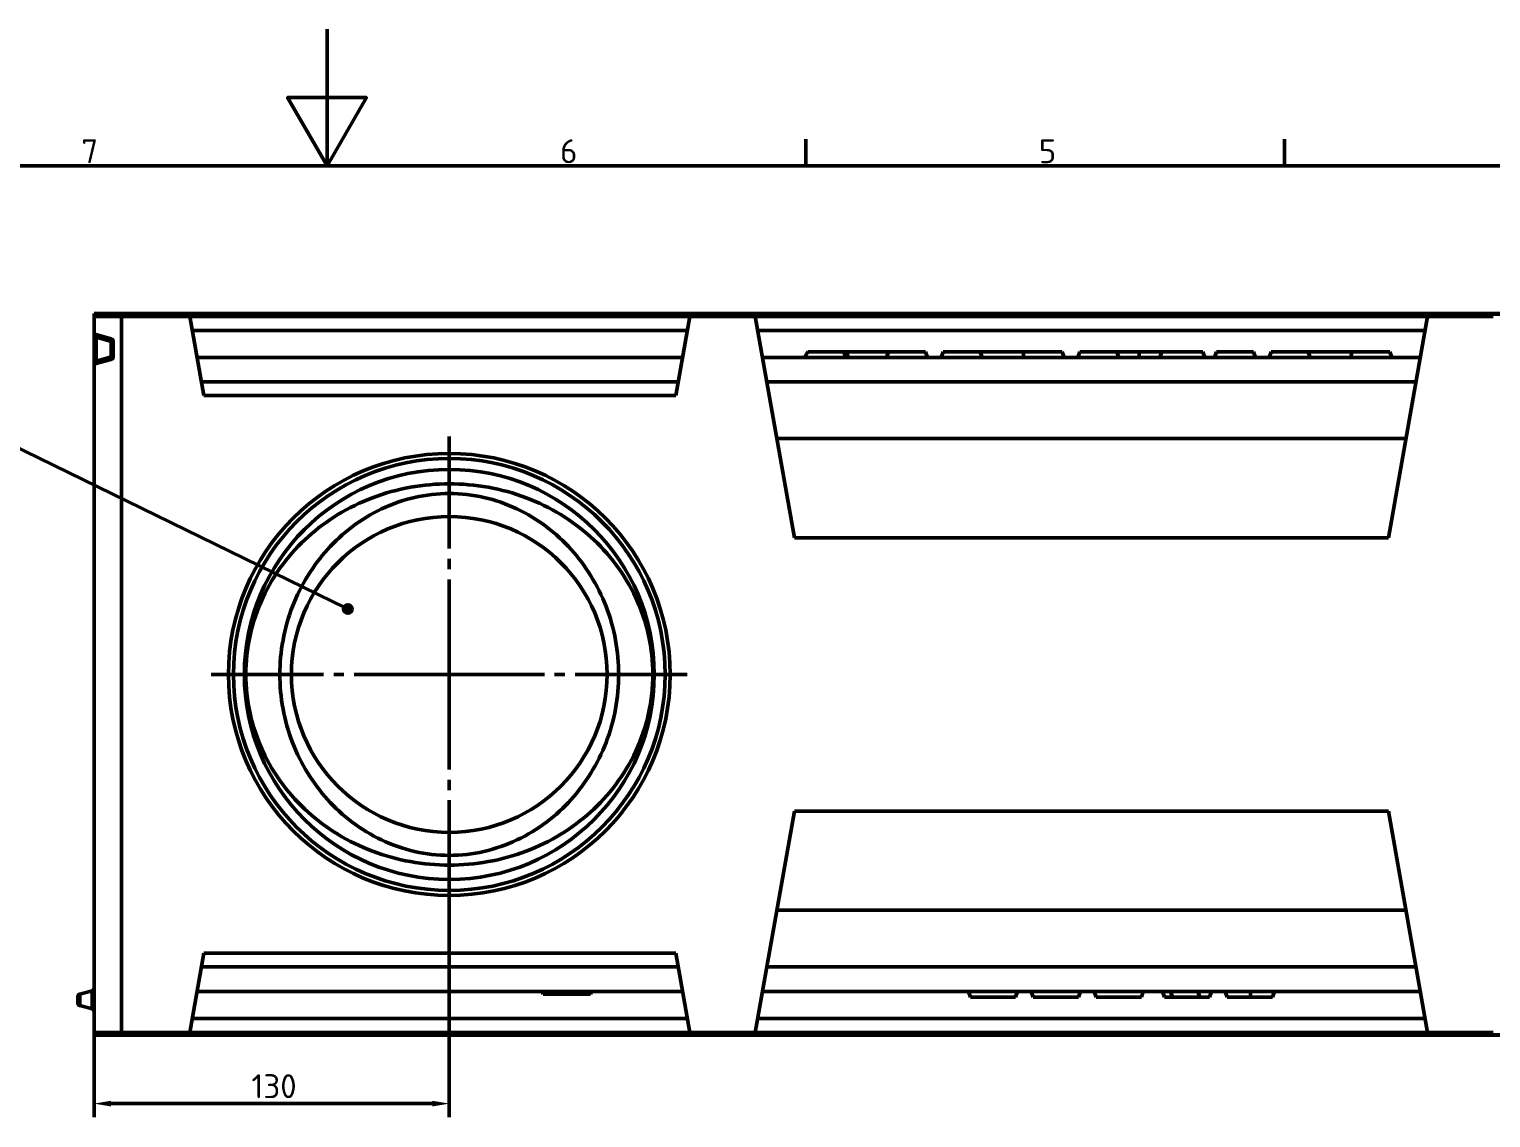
# Model space of a CAD drawing. Header units: millimetres. Extents: x 0 to 2774, y -40 to 1485.
# Drawn here: x 942 to 1477, y 1087 to 1485 of the extents above; entities that cross this region are included whole.
import ezdxf

# ---------------------------------------------------------------- set-up
doc = ezdxf.new("R2010")
doc.units = ezdxf.units.MM
doc.header["$LTSCALE"] = 2.5
doc.layers.get('0').update_dxf_attribs({"lineweight": 50})
doc.layers.get('Defpoints').update_dxf_attribs({"lineweight": 50})
for name, color, linetype, lineweight in [('Bemaßung (ISO)', 7, 'Continuous', 50), ('Mittelpunktmarkierung (ISO)', 7, 'Continuous', 50), ('Rahmen (ISO)', 7, 'Continuous', 50), ('Sichtbar (ISO)', 7, 'Continuous', 50), ('Sichtbar schmal (ISO)', 7, 'Continuous', 50), ('Symbol (ISO)', 7, 'Continuous', 50)]:
    doc.layers.add(name, color=color, linetype=linetype, lineweight=lineweight)
doc.styles.add('Notiztext (DIN)', font='isocpeur.ttf')
doc.styles.add('TXT 3_5', font='isocpeur.ttf')
doc.dimstyles.new('Anrin Standard (DIN)', dxfattribs={"dimscale": 2.5, "dimtxt": 3.5, "dimasz": 2.5, "dimexe": 2, "dimexo": 0, "dimgap": 0.8, "dimtad": 1, "dimrnd": 1e-08, "dimtxsty": 'TXT 3_5', "dimcen": 0.09, "dimdle": 10, "dimclrd": 256, "dimclre": 256, "dimclrt": 256, "dimadec": 0, "dimazin": 2, "dimtfac": 0.714286, "dimtmove": 0, "dimatfit": 3, "dimfxl": 1, "dimtolj": 1, "dimlwd": -1, "dimlwe": -1, "dimarcsym": 0})

# ---------------------------------------------------------------- blocks, each defined once
blk = doc.blocks.new('Ränder Standardrahmen')
at = {"layer": 'Rahmen (ISO)'}
for p, q in [((490.58, 574), (490.58, 577.9)), ((560.67, 574), (560.67, 577.9))]:
    blk.add_line(p, q, dxfattribs=at)
at = {"layer": 'Rahmen (ISO)', "flags": 128}
for points in [[(420.5, 594), (420.5, 574), (414.73, 584), (426.27, 584), (420.5, 574)], [(20, 20), (20, 574), (821, 574), (821, 20), (20, 20)]]:
    blk.add_lwpolyline(points, dxfattribs=at)
at = {"layer": 'Rahmen (ISO)', "char_height": 3.5, "attachment_point": 7, "style": 'Notiztext (DIN)'}
for s, insert in [('7', (384.53, 574.4)), ('6', (454.62, 574.4)), ('5', (524.7, 574.4))]:
    blk.add_mtext(s, dxfattribs=dict(at, insert=insert))
blk = doc.blocks.new('*D30')
at = {"layer": 'Bemaßung (ISO)', "transparency": 16777216}
for p, q in [((1095.99, 1161.88), (1095.99, 1086.97)), ((965.99, 1117.97), (965.99, 1086.97)), ((1089.74, 1091.97), (972.24, 1091.97))]:
    blk.add_line(p, q, dxfattribs=at)
for points in [[(972.24, 1093.01), (972.24, 1090.93), (965.99, 1091.97)], [(1089.74, 1093.01), (1089.74, 1090.93), (1095.99, 1091.97)]]:
    blk.add_solid(points, dxfattribs=at)
at = {"layer": 'Defpoints', "color": 0, "transparency": 16777216}
for p in [(1095.99, 1161.88), (965.99, 1117.97), (965.99, 1091.97)]:
    blk.add_point(p, dxfattribs=at)
at = {"layer": 'Bemaßung (ISO)', "transparency": 16777216, "insert": (1023.58, 1102.72), "char_height": 8.75, "attachment_point": 1, "style": 'TXT 3_5'}
blk.add_mtext('\\A1;130', dxfattribs=at)
blk = doc.blocks.new('Führungslinientext1')
at = {"layer": 'Symbol (ISO)'}
h = blk.add_hatch(color=256, dxfattribs=at)
edge = h.paths.add_edge_path(flags=0)
edge.add_arc((423.55, 509.16), 0.625, 0, 360)
for p, q in [((321.88, 533.31), (371.56, 533.31)), ((374.06, 533.31), (371.56, 533.31)), ((421.3, 510.26), (374.06, 533.31)), ((421.3, 510.26), (422.99, 509.44))]:
    blk.add_line(p, q, dxfattribs=at)
blk.add_circle((423.55, 509.16), 0.625, dxfattribs=at)
at = {"layer": 'Symbol (ISO)', "insert": (322.18, 533.55), "char_height": 3.5, "attachment_point": 7, "style": 'Notiztext (DIN)'}
blk.add_mtext('Vorformung DA/OD 160', dxfattribs=at)

msp = doc.modelspace()

# ---------------------------------------------------------------- linework, layer by layer
at = {"layer": 'Mittelpunktmarkierung (ISO)', "linetype": 'Continuous'}
for p, q in [((1095.988, 1295.012), (1095.988, 1336.055)), ((1095.988, 1287.512), (1095.988, 1291.262)), ((1095.988, 1248.968), (1095.988, 1283.762)), ((1049.944, 1248.968), (1008.901, 1248.968)), ((1057.444, 1248.968), (1053.694, 1248.968)), ((1095.988, 1248.968), (1061.194, 1248.968)), ((1095.988, 1248.968), (1130.782, 1248.968)), ((1095.988, 1248.968), (1095.988, 1214.174)), ((1134.532, 1248.968), (1138.282, 1248.968)), ((1142.032, 1248.968), (1183.075, 1248.968)), ((1095.988, 1210.424), (1095.988, 1206.674)), ((1095.988, 1202.924), (1095.988, 1161.881))]:
    msp.add_line(p, q, dxfattribs=at)
at = {"layer": 'Sichtbar (ISO)'}
for p, q in [((965.988, 1380.822), (965.988, 1380.968)), ((1465.988, 1380.968), (965.988, 1380.968)), ((965.988, 1380.822), (965.988, 1379.968)), ((1465.988, 1380.968), (1465.988, 1380.822)), ((1465.988, 1380.822), (1465.988, 1380.968)), ((1965.988, 1380.968), (1465.988, 1380.968)), ((1465.988, 1379.968), (1465.988, 1380.822)), ((1465.988, 1380.822), (1465.988, 1379.968)), ((965.988, 1379.968), (965.988, 1374.235)), ((975.988, 1379.968), (965.988, 1379.968)), ((975.988, 1117.968), (975.988, 1379.968)), ((975.988, 1379.968), (1000.988, 1379.968)), ((1183.988, 1379.968), (1000.988, 1379.968)), ((1000.988, 1379.968), (1006.102, 1350.968)), ((1178.875, 1350.968), (1183.988, 1379.968)), ((1183.988, 1379.968), (1207.988, 1379.968)), ((1453.988, 1379.968), (1207.988, 1379.968)), ((1207.988, 1379.968), (1222.271, 1298.968)), ((1439.706, 1298.968), (1453.988, 1379.968)), ((1453.988, 1379.968), (1477.988, 1379.968)), ((965.988, 1374.235), (965.988, 1372.304)), ((965.988, 1372.304), (965.988, 1363.633)), ((966.729, 1373.27), (972.247, 1371.791)), ((972.988, 1370.825), (972.988, 1365.111)), ((972.247, 1364.145), (966.729, 1362.667)), ((1181.343, 1364.968), (1003.633, 1364.968)), ((1451.343, 1364.968), (1210.633, 1364.968)), ((1225.988, 1364.968), (1227.166, 1366.968)), ((1240.42, 1366.968), (1227.166, 1366.968)), ((1241.42, 1366.968), (1240.42, 1366.968)), ((1240.988, 1364.968), (1240.42, 1366.968)), ((1256.716, 1366.968), (1241.42, 1366.968)), ((1241.988, 1364.968), (1241.42, 1366.968)), ((1255.988, 1364.968), (1256.716, 1366.968)), ((1270.26, 1366.968), (1256.716, 1366.968)), ((1270.988, 1364.968), (1270.26, 1366.968)), ((1275.988, 1364.968), (1276.716, 1366.968)), ((1290.26, 1366.968), (1276.716, 1366.968)), ((1306.29, 1366.968), (1290.26, 1366.968)), ((1290.988, 1364.968), (1290.26, 1366.968)), ((1305.988, 1364.968), (1306.29, 1366.968)), ((1320.26, 1366.968), (1306.29, 1366.968)), ((1320.988, 1364.968), (1320.26, 1366.968)), ((1325.988, 1364.968), (1326.716, 1366.968)), ((1340.26, 1366.968), (1326.716, 1366.968)), ((1348.488, 1366.968), (1340.26, 1366.968)), ((1340.988, 1364.968), (1340.26, 1366.968)), ((1356.716, 1366.968), (1348.488, 1366.968)), ((1355.988, 1364.968), (1356.716, 1366.968)), ((1371.76, 1366.968), (1356.716, 1366.968)), ((1372.488, 1364.968), (1371.76, 1366.968)), ((1375.988, 1364.968), (1376.716, 1366.968)), ((1390.26, 1366.968), (1376.716, 1366.968)), ((1390.988, 1364.968), (1390.26, 1366.968)), ((1395.988, 1364.968), (1396.716, 1366.968)), ((1410.26, 1366.968), (1396.716, 1366.968)), ((1426.29, 1366.968), (1410.26, 1366.968)), ((1410.988, 1364.968), (1410.26, 1366.968)), ((1425.988, 1364.968), (1426.29, 1366.968)), ((1440.26, 1366.968), (1426.29, 1366.968)), ((1440.988, 1364.968), (1440.26, 1366.968)), ((965.988, 1363.633), (965.988, 1361.701)), ((965.988, 1361.701), (965.988, 1117.968)), ((1179.756, 1355.968), (1005.22, 1355.968)), ((1449.756, 1355.968), (1212.22, 1355.968)), ((1006.102, 1350.968), (1178.875, 1350.968)), ((1446.101, 1335.241), (1215.875, 1335.241)), ((1439.706, 1298.968), (1222.271, 1298.968)), ((1222.271, 1198.968), (1207.988, 1117.968)), ((1439.706, 1198.968), (1222.271, 1198.968)), ((1453.988, 1117.968), (1439.706, 1198.968)), ((1446.101, 1162.695), (1215.875, 1162.695)), ((1006.102, 1146.968), (1000.988, 1117.968)), ((1006.102, 1146.968), (1178.875, 1146.968)), ((1183.988, 1117.968), (1178.875, 1146.968)), ((1179.756, 1141.968), (1005.22, 1141.968)), ((1449.756, 1141.968), (1212.22, 1141.968)), ((959.988, 1128.843), (959.988, 1131.093)), ((965.247, 1133.27), (960.729, 1132.059)), ((1181.343, 1132.968), (1003.633, 1132.968)), ((1129.988, 1132.968), (1130.352, 1131.968)), ((1147.624, 1131.968), (1130.352, 1131.968)), ((1147.988, 1132.968), (1147.624, 1131.968)), ((1451.343, 1132.968), (1210.633, 1132.968)), ((1285.988, 1132.968), (1286.716, 1130.968)), ((1303.26, 1130.968), (1286.716, 1130.968)), ((1303.988, 1132.968), (1303.26, 1130.968)), ((1308.988, 1132.968), (1309.716, 1130.968)), ((1326.26, 1130.968), (1309.716, 1130.968)), ((1326.988, 1132.968), (1326.26, 1130.968)), ((1331.988, 1132.968), (1332.716, 1130.968)), ((1332.716, 1130.968), (1349.26, 1130.968)), ((1349.988, 1132.968), (1349.26, 1130.968)), ((1356.988, 1132.968), (1357.716, 1130.968)), ((1357.716, 1130.968), (1360.716, 1130.968)), ((1359.988, 1132.968), (1360.716, 1130.968)), ((1360.716, 1130.968), (1370.716, 1130.968)), ((1369.988, 1132.968), (1370.716, 1130.968)), ((1370.716, 1130.968), (1374.26, 1130.968)), ((1374.988, 1132.968), (1374.26, 1130.968)), ((1380.716, 1130.968), (1379.988, 1132.968)), ((1389.238, 1130.968), (1380.716, 1130.968)), ((1389.238, 1130.968), (1397.26, 1130.968)), ((1397.988, 1132.968), (1397.26, 1130.968)), ((965.247, 1126.667), (960.729, 1127.877)), ((965.988, 1117.968), (965.988, 1117.115)), ((965.988, 1117.968), (975.988, 1117.968)), ((1000.988, 1117.968), (975.988, 1117.968)), ((1183.988, 1117.968), (1000.988, 1117.968)), ((1207.988, 1117.968), (1183.988, 1117.968)), ((1453.988, 1117.968), (1207.988, 1117.968)), ((1477.988, 1117.968), (1453.988, 1117.968)), ((1465.988, 1117.968), (1465.988, 1117.115)), ((1465.988, 1117.115), (1465.988, 1117.968)), ((965.988, 1116.968), (965.988, 1117.115)), ((965.988, 1116.968), (1465.988, 1116.968)), ((1465.988, 1116.968), (1465.988, 1117.115)), ((1465.988, 1117.115), (1465.988, 1116.968)), ((1465.988, 1116.968), (1965.988, 1116.968))]:
    msp.add_line(p, q, dxfattribs=at)
for radius in [80.837, 79, 75, 57.763]:
    msp.add_circle((1095.988, 1248.968), radius, dxfattribs=at)
for centre, start, end in [((966.988, 1374.235), 180, 255), ((971.988, 1370.825), 0, 75), ((971.988, 1365.111), 285, 0), ((966.988, 1361.701), 105, 180), ((964.988, 1134.235), 285, 0), ((960.988, 1131.093), 105, 180), ((960.988, 1128.843), 180, 255), ((964.988, 1125.701), 0, 75)]:
    msp.add_arc(centre, 1, start, end, dxfattribs=at)
for points, knots in [([(1095.988, 1318.705), (1091.303, 1318.705), (1086.509, 1318.293), (1077.044, 1316.595), (1072.372, 1315.312), (1063.44, 1311.946), (1059.17, 1309.861), (1051.244, 1305.039), (1047.588, 1302.301), (1041.019, 1296.394), (1037.869, 1292.997), (1032.233, 1285.478), (1029.747, 1281.355), (1025.693, 1272.614), (1024.122, 1267.985), (1022.034, 1258.53), (1021.517, 1253.704), (1021.517, 1244.232), (1022.034, 1239.406), (1024.122, 1229.951), (1025.693, 1225.322), (1029.747, 1216.581), (1032.233, 1212.459), (1037.869, 1204.94), (1041.019, 1201.543), (1047.588, 1195.635), (1051.244, 1192.897), (1059.17, 1188.075), (1063.44, 1185.99), (1072.372, 1182.624), (1077.044, 1181.341), (1086.509, 1179.644), (1091.303, 1179.231), (1100.673, 1179.231), (1105.467, 1179.644), (1114.932, 1181.341), (1119.604, 1182.624), (1128.536, 1185.99), (1132.806, 1188.075), (1140.732, 1192.897), (1144.389, 1195.635), (1150.957, 1201.543), (1154.107, 1204.94), (1159.743, 1212.459), (1162.229, 1216.581), (1166.283, 1225.322), (1167.854, 1229.951), (1169.942, 1239.406), (1170.459, 1244.232), (1170.459, 1253.704), (1169.942, 1258.53), (1167.854, 1267.985), (1166.283, 1272.614), (1162.229, 1281.355), (1159.743, 1285.478), (1154.107, 1292.997), (1150.957, 1296.394), (1144.389, 1302.301), (1140.732, 1305.039), (1132.806, 1309.861), (1128.536, 1311.946), (1119.604, 1315.312), (1114.932, 1316.595), (1105.467, 1318.293), (1100.673, 1318.705), (1095.988, 1318.705)], [0, 0, 0, 0, 1.4053982, 1.4053982, 2.8107964, 2.8107964, 4.2161946, 4.2161946, 5.6215929, 5.6215929, 7.042338, 7.042338, 8.4630831, 8.4630831, 9.8838282, 9.8838282, 11.3045733, 11.3045733, 12.7253184, 12.7253184, 14.1460635, 14.1460635, 15.5668087, 15.5668087, 16.9875538, 16.9875538, 18.392952, 18.392952, 19.7983502, 19.7983502, 21.2037484, 21.2037484, 22.6091466, 22.6091466, 24.0145448, 24.0145448, 25.4199431, 25.4199431, 26.8253413, 26.8253413, 28.2307395, 28.2307395, 29.6514846, 29.6514846, 31.0722297, 31.0722297, 32.4929748, 32.4929748, 33.9137199, 33.9137199, 35.3344651, 35.3344651, 36.7552102, 36.7552102, 38.1759553, 38.1759553, 39.5967004, 39.5967004, 41.0020986, 41.0020986, 42.4074968, 42.4074968, 43.812895, 43.812895, 45.2182933, 45.2182933, 45.2182933, 45.2182933]), ([(1095.988, 1315.156), (1100.234, 1315.156), (1104.513, 1314.672), (1112.851, 1312.765), (1116.912, 1311.343), (1124.591, 1307.707), (1128.218, 1305.489), (1134.877, 1300.459), (1137.909, 1297.646), (1143.17, 1291.81), (1145.613, 1288.584), (1149.947, 1281.567), (1151.838, 1277.775), (1154.897, 1269.843), (1156.067, 1265.695), (1157.611, 1257.315), (1157.983, 1253.082), (1157.983, 1244.854), (1157.611, 1240.622), (1156.067, 1232.241), (1154.897, 1228.093), (1151.838, 1220.161), (1149.947, 1216.369), (1145.613, 1209.352), (1143.17, 1206.126), (1137.909, 1200.29), (1134.877, 1197.477), (1128.218, 1192.447), (1124.591, 1190.229), (1116.912, 1186.593), (1112.851, 1185.171), (1104.513, 1183.264), (1100.234, 1182.78), (1091.742, 1182.78), (1087.463, 1183.264), (1079.125, 1185.171), (1075.064, 1186.593), (1067.385, 1190.229), (1063.759, 1192.447), (1057.099, 1197.477), (1054.067, 1200.29), (1048.806, 1206.126), (1046.363, 1209.352), (1042.029, 1216.369), (1040.138, 1220.161), (1037.079, 1228.093), (1035.909, 1232.241), (1034.366, 1240.622), (1033.993, 1244.854), (1033.993, 1253.082), (1034.366, 1257.315), (1035.909, 1265.695), (1037.079, 1269.843), (1040.138, 1277.775), (1042.029, 1281.567), (1046.363, 1288.584), (1048.806, 1291.81), (1054.067, 1297.646), (1057.099, 1300.459), (1063.759, 1305.489), (1067.385, 1307.707), (1075.064, 1311.343), (1079.125, 1312.765), (1087.463, 1314.672), (1091.742, 1315.156), (1095.988, 1315.156)], [0, 0, 0, 0, 1.2737125, 1.2737125, 2.547425, 2.547425, 3.8211376, 3.8211376, 5.0948501, 5.0948501, 6.3291537, 6.3291537, 7.5634572, 7.5634572, 8.7977608, 8.7977608, 10.0320644, 10.0320644, 11.2663679, 11.2663679, 12.5006715, 12.5006715, 13.7349751, 13.7349751, 14.9692787, 14.9692787, 16.2429912, 16.2429912, 17.5167037, 17.5167037, 18.7904162, 18.7904162, 20.0641287, 20.0641287, 21.3378413, 21.3378413, 22.6115538, 22.6115538, 23.8852663, 23.8852663, 25.1589788, 25.1589788, 26.3932824, 26.3932824, 27.627586, 27.627586, 28.8618896, 28.8618896, 30.0961931, 30.0961931, 31.3304967, 31.3304967, 32.5648003, 32.5648003, 33.7991038, 33.7991038, 35.0334074, 35.0334074, 36.3071199, 36.3071199, 37.5808325, 37.5808325, 38.854545, 38.854545, 40.1282575, 40.1282575, 40.1282575, 40.1282575])]:
    msp.add_open_spline(points, degree=3, knots=knots, dxfattribs=at)
at = {"layer": 'Sichtbar schmal (ISO)'}
for p, q in [((965.988, 1380.822), (1465.988, 1380.822)), ((1465.988, 1380.822), (1965.988, 1380.822)), ((1183.083, 1374.838), (1001.893, 1374.838)), ((1453.083, 1374.838), (1208.893, 1374.838)), ((965.988, 1372.304), (966.729, 1372.304)), ((966.729, 1363.633), (966.729, 1372.304)), ((966.729, 1372.304), (972.247, 1370.825)), ((972.247, 1370.825), (972.988, 1370.825)), ((972.247, 1370.825), (972.247, 1365.111)), ((972.247, 1365.111), (966.729, 1363.633)), ((972.988, 1365.111), (972.247, 1365.111)), ((1348.488, 1364.968), (1348.488, 1366.968)), ((966.729, 1363.633), (965.988, 1363.633)), ((960.729, 1132.059), (960.729, 1127.877)), ((965.247, 1126.667), (965.247, 1133.27)), ((1389.238, 1132.968), (1389.238, 1130.968)), ((1183.083, 1123.098), (1001.893, 1123.098)), ((1453.083, 1123.098), (1208.893, 1123.098)), ((1465.988, 1117.115), (965.988, 1117.115)), ((1965.988, 1117.115), (1465.988, 1117.115))]:
    msp.add_line(p, q, dxfattribs=at)
for centre, major_axis, ratio, start_param, end_param in [((966.988, 1372.165), (-0.283, 1.105), 0.192483, 6.1752283, 7.6789872), ((971.988, 1370.825), (0.259, 0.966), 0.2505628, 4.7794265, 6.2831853), ((971.988, 1365.111), (0.259, -0.966), 0.2505628, 0, 1.5037588), ((966.988, 1363.771), (0.283, 1.105), 0.192483, 1.7457908, 3.2495496)]:
    msp.add_ellipse(centre, major_axis=major_axis, ratio=ratio, start_param=start_param, end_param=end_param, dxfattribs=at)

# ---------------------------------------------------------------- block references
at = {"xscale": 2.5, "yscale": 2.5, "zscale": 2.5}
msp.add_blockref('Ränder Standardrahmen', (0, 0), dxfattribs=at)
at = {"layer": 'Symbol (ISO)', "xscale": 2.5, "yscale": 2.5, "zscale": 2.5}
msp.add_blockref('Führungslinientext1', (0, 0), dxfattribs=at)

# ---------------------------------------------------------------- dimensions: what is measured, and where the dimension line sits
at = {"layer": 'Bemaßung (ISO)'}
dim = msp.add_linear_dim(base=(965.988, 1091.968), p1=(1095.988, 1161.881), p2=(965.988, 1117.968), angle=180, dimstyle='Anrin Standard (DIN)', override={"dimgap": 0.8, "dimdec": 2, "dimtol": 0, "dimlim": 0, "dimtp": 0, "dimtm": 0, "dimtdec": 2, "dimtofl": 0, "dimatfit": 1}, dxfattribs=at)
dim.commit()
dim.dimension.update_dxf_attribs({"geometry": '*D30', "text_midpoint": (1031.013, 1091.968), "dimtype": 160})

doc.saveas('drawing.dxf')
